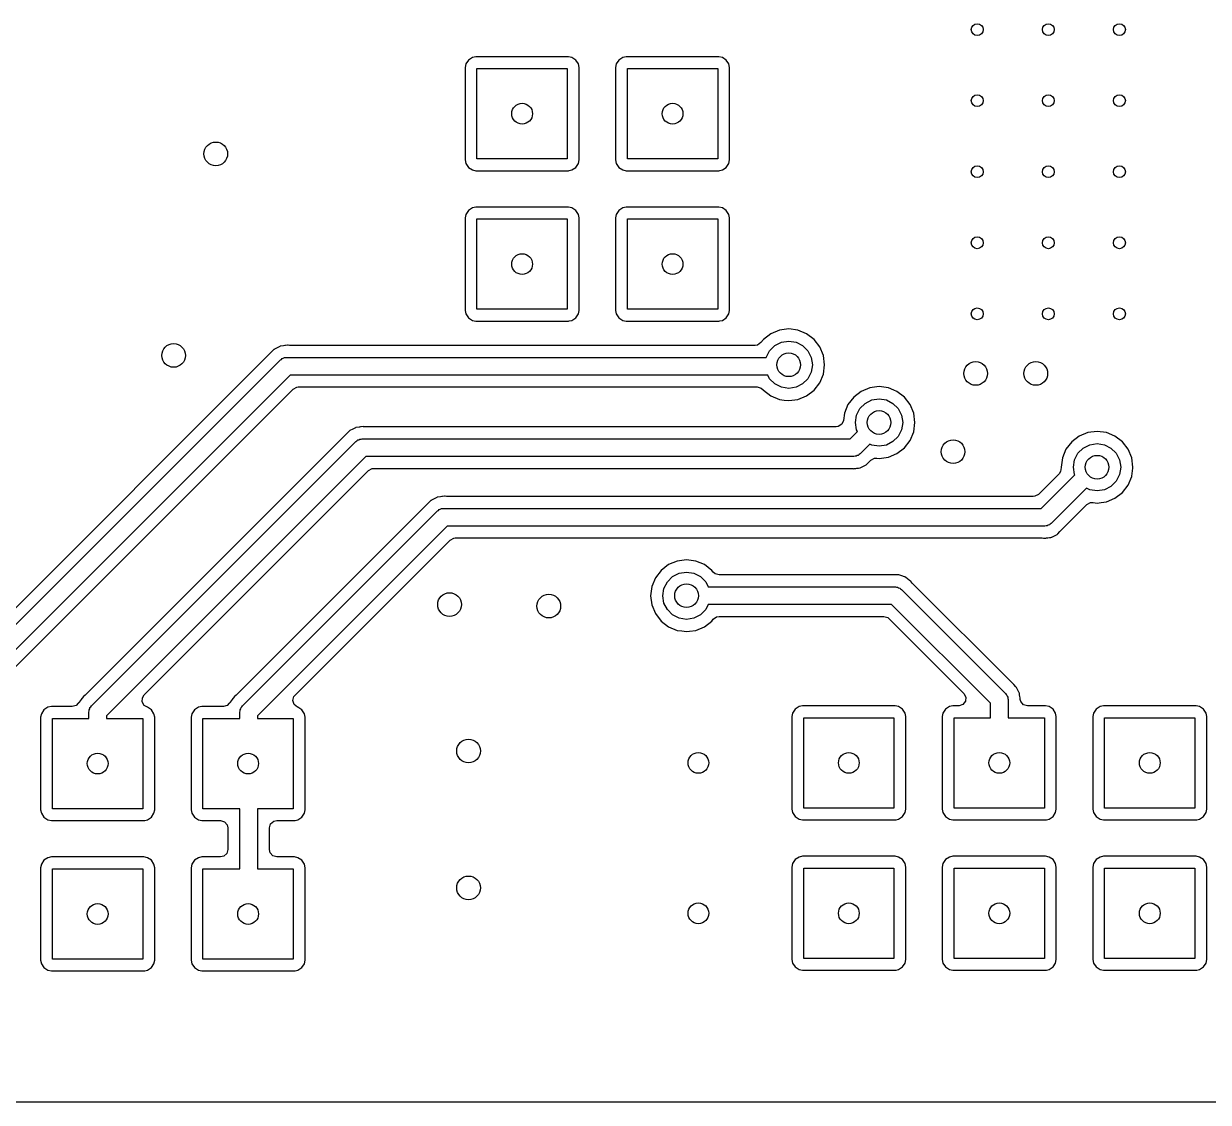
# Model space of a CAD drawing. Extents: x 0.1 to 2.08, y 0.21 to 1.79.
# Drawn here: x 0.63 to 1.418, y 0.21 to 0.928 of the extents above; entities that cross this region are included whole.
import ezdxf

# ---------------------------------------------------------------- set-up
doc = ezdxf.new("R2010")
doc.units = 0
doc.header["$MEASUREMENT"] = 0
doc.layers.add('BLACK', color=7, linetype='CONTINUOUS')

msp = doc.modelspace()

# ---------------------------------------------------------------- linework, layer by layer
at = {"layer": 'BLACK', "linetype": 'CONTINUOUS'}
for p, q in [((0.930836, 0.90561), (0.928534, 0.905152)), ((0.930837, 0.90561), (0.930836, 0.90561)), ((0.992392, 0.90561), (0.930837, 0.90561)), ((0.994694, 0.905152), (0.992392, 0.90561)), ((0.992392, 0.90561), (0.992392, 0.90561)), ((1.03084, 0.90561), (1.02853, 0.905152)), ((1.09239, 0.90561), (1.03084, 0.90561)), ((1.03084, 0.90561), (1.03084, 0.90561)), ((1.09469, 0.905152), (1.09239, 0.90561)), ((1.09239, 0.90561), (1.09239, 0.90561)), ((0.924178, 0.900796), (0.92372, 0.898494)), ((0.92372, 0.898494), (0.92372, 0.836939)), ((0.925923, 0.903408), (0.924178, 0.900796)), ((0.924178, 0.900796), (0.924178, 0.900796)), ((0.928534, 0.905152), (0.925923, 0.903408)), ((0.928534, 0.905152), (0.928534, 0.905152)), ((0.931614, 0.837717), (0.931614, 0.897717)), ((0.931614, 0.897717), (0.991614, 0.897717)), ((0.991614, 0.897717), (0.991614, 0.837717)), ((0.997305, 0.903408), (0.994694, 0.905152)), ((0.994694, 0.905152), (0.994694, 0.905152)), ((0.99905, 0.900796), (0.997305, 0.903408)), ((0.999508, 0.898494), (0.99905, 0.900796)), ((0.99905, 0.900796), (0.99905, 0.900796)), ((0.999508, 0.836939), (0.999508, 0.898494)), ((0.999508, 0.898494), (0.999508, 0.898494)), ((1.02418, 0.900796), (1.02372, 0.898494)), ((1.02372, 0.898494), (1.02372, 0.836939)), ((1.02592, 0.903408), (1.02418, 0.900796)), ((1.02418, 0.900796), (1.02418, 0.900796)), ((1.02853, 0.905152), (1.02592, 0.903408)), ((1.02853, 0.905152), (1.02853, 0.905152)), ((1.03161, 0.837717), (1.03161, 0.897717)), ((1.03161, 0.897717), (1.09161, 0.897717)), ((1.09161, 0.897717), (1.09161, 0.837717)), ((1.09731, 0.903408), (1.09469, 0.905152)), ((1.09469, 0.905152), (1.09469, 0.905152)), ((1.09905, 0.900796), (1.09731, 0.903408)), ((1.09951, 0.898494), (1.09905, 0.900796)), ((1.09905, 0.900796), (1.09905, 0.900796)), ((1.09951, 0.836939), (1.09951, 0.898494)), ((1.09951, 0.898494), (1.09951, 0.898494)), ((0.92372, 0.836939), (0.924178, 0.834637)), ((0.924178, 0.834637), (0.924178, 0.834637)), ((0.924178, 0.834637), (0.925923, 0.832026)), ((0.991614, 0.837717), (0.931614, 0.837717)), ((0.997305, 0.832026), (0.99905, 0.834637)), ((0.99905, 0.834637), (0.999508, 0.836939)), ((0.99905, 0.834637), (0.99905, 0.834637)), ((0.99905, 0.834637), (0.99905, 0.834637)), ((0.999508, 0.836939), (0.999508, 0.836939)), ((1.02372, 0.836939), (1.02418, 0.834637)), ((1.02418, 0.834637), (1.02418, 0.834637)), ((1.02418, 0.834637), (1.02592, 0.832026)), ((1.09161, 0.837717), (1.03161, 0.837717)), ((1.09731, 0.832026), (1.09905, 0.834637)), ((1.09905, 0.834637), (1.09951, 0.836939)), ((1.09905, 0.834637), (1.09905, 0.834637)), ((1.09905, 0.834637), (1.09905, 0.834637)), ((1.09951, 0.836939), (1.09951, 0.836939)), ((0.925923, 0.832026), (0.928534, 0.830281)), ((0.928534, 0.830281), (0.928534, 0.830281)), ((0.928534, 0.830281), (0.930836, 0.829823)), ((0.930836, 0.829823), (0.930837, 0.829823)), ((0.930837, 0.829823), (0.930837, 0.829823)), ((0.930837, 0.829823), (0.992392, 0.829823)), ((0.992392, 0.829823), (0.992975, 0.829939)), ((0.992392, 0.829823), (0.992392, 0.829823)), ((0.992975, 0.829939), (0.994694, 0.830281)), ((0.994694, 0.830281), (0.997305, 0.832026)), ((0.994694, 0.830281), (0.994694, 0.830281)), ((0.994694, 0.830281), (0.994694, 0.830281)), ((1.02592, 0.832026), (1.02853, 0.830281)), ((1.02853, 0.830281), (1.02853, 0.830281)), ((1.02853, 0.830281), (1.03084, 0.829823)), ((1.03084, 0.829823), (1.03084, 0.829823)), ((1.03084, 0.829823), (1.03084, 0.829823)), ((1.03084, 0.829823), (1.09239, 0.829823)), ((1.09239, 0.829823), (1.09298, 0.829939)), ((1.09239, 0.829823), (1.09239, 0.829823)), ((1.09298, 0.829939), (1.09469, 0.830281)), ((1.09469, 0.830281), (1.09731, 0.832026)), ((1.09469, 0.830281), (1.09469, 0.830281)), ((1.09469, 0.830281), (1.09469, 0.830281)), ((0.925923, 0.803408), (0.924178, 0.800796)), ((0.928534, 0.805152), (0.925923, 0.803408)), ((0.930836, 0.80561), (0.928534, 0.805152)), ((0.928534, 0.805152), (0.928534, 0.805152)), ((0.930837, 0.80561), (0.930836, 0.80561)), ((0.992392, 0.80561), (0.930837, 0.80561)), ((0.994694, 0.805152), (0.992392, 0.80561)), ((0.992392, 0.80561), (0.992392, 0.80561)), ((0.997305, 0.803408), (0.994694, 0.805152)), ((0.994694, 0.805152), (0.994694, 0.805152)), ((0.99905, 0.800796), (0.997305, 0.803408)), ((1.02592, 0.803408), (1.02418, 0.800796)), ((1.02853, 0.805152), (1.02592, 0.803408)), ((1.03084, 0.80561), (1.02853, 0.805152)), ((1.02853, 0.805152), (1.02853, 0.805152)), ((1.09239, 0.80561), (1.03084, 0.80561)), ((1.03084, 0.80561), (1.03084, 0.80561)), ((1.09469, 0.805152), (1.09239, 0.80561)), ((1.09239, 0.80561), (1.09239, 0.80561)), ((1.09731, 0.803408), (1.09469, 0.805152)), ((1.09469, 0.805152), (1.09469, 0.805152)), ((1.09905, 0.800796), (1.09731, 0.803408)), ((0.924178, 0.800796), (0.92372, 0.798494)), ((0.92372, 0.798494), (0.92372, 0.736939)), ((0.924178, 0.800796), (0.924178, 0.800796)), ((0.931614, 0.737717), (0.931614, 0.797717)), ((0.931614, 0.797717), (0.991614, 0.797717)), ((0.991614, 0.797717), (0.991614, 0.737717)), ((0.999508, 0.798494), (0.99905, 0.800796)), ((0.99905, 0.800796), (0.99905, 0.800796)), ((0.999508, 0.736939), (0.999508, 0.798494)), ((0.999508, 0.798494), (0.999508, 0.798494)), ((1.02418, 0.800796), (1.02372, 0.798494)), ((1.02372, 0.798494), (1.02372, 0.736939)), ((1.02418, 0.800796), (1.02418, 0.800796)), ((1.03161, 0.737717), (1.03161, 0.797717)), ((1.03161, 0.797717), (1.09161, 0.797717)), ((1.09161, 0.797717), (1.09161, 0.737717)), ((1.09951, 0.798494), (1.09905, 0.800796)), ((1.09905, 0.800796), (1.09905, 0.800796)), ((1.09951, 0.736939), (1.09951, 0.798494)), ((1.09951, 0.798494), (1.09951, 0.798494)), ((0.92372, 0.736939), (0.924178, 0.734637)), ((0.924178, 0.734637), (0.924178, 0.734637)), ((0.924178, 0.734637), (0.925923, 0.732026)), ((0.991614, 0.737717), (0.931614, 0.737717)), ((0.997305, 0.732026), (0.99905, 0.734637)), ((0.99905, 0.734637), (0.999508, 0.736939)), ((0.99905, 0.734637), (0.99905, 0.734637)), ((0.99905, 0.734637), (0.99905, 0.734637)), ((0.999508, 0.736939), (0.999508, 0.736939)), ((1.02372, 0.736939), (1.02418, 0.734637)), ((1.02418, 0.734637), (1.02418, 0.734637)), ((1.02418, 0.734637), (1.02592, 0.732026)), ((1.09161, 0.737717), (1.03161, 0.737717)), ((1.09731, 0.732026), (1.09905, 0.734637)), ((1.09905, 0.734637), (1.09951, 0.736939)), ((1.09905, 0.734637), (1.09905, 0.734637)), ((1.09905, 0.734637), (1.09905, 0.734637)), ((1.09951, 0.736939), (1.09951, 0.736939)), ((0.925923, 0.732026), (0.928534, 0.730281)), ((0.928534, 0.730281), (0.928534, 0.730281)), ((0.928534, 0.730281), (0.930836, 0.729823)), ((0.930836, 0.729823), (0.930837, 0.729823)), ((0.930837, 0.729823), (0.930837, 0.729823)), ((0.930837, 0.729823), (0.992392, 0.729823)), ((0.992392, 0.729823), (0.992975, 0.729939)), ((0.992392, 0.729823), (0.992392, 0.729823)), ((0.992975, 0.729939), (0.994694, 0.730281)), ((0.994694, 0.730281), (0.997305, 0.732026)), ((0.994694, 0.730281), (0.994694, 0.730281)), ((0.994694, 0.730281), (0.994694, 0.730281)), ((1.02592, 0.732026), (1.02853, 0.730281)), ((1.02853, 0.730281), (1.02853, 0.730281)), ((1.02853, 0.730281), (1.03084, 0.729823)), ((1.03084, 0.729823), (1.03084, 0.729823)), ((1.03084, 0.729823), (1.03084, 0.729823)), ((1.03084, 0.729823), (1.09239, 0.729823)), ((1.09239, 0.729823), (1.09298, 0.729939)), ((1.09239, 0.729823), (1.09239, 0.729823)), ((1.09298, 0.729939), (1.09469, 0.730281)), ((1.09469, 0.730281), (1.09731, 0.732026)), ((1.09469, 0.730281), (1.09469, 0.730281)), ((1.09469, 0.730281), (1.09469, 0.730281)), ((1.13878, 0.724633), (1.13261, 0.723821)), ((1.14495, 0.723821), (1.13878, 0.724633)), ((1.13878, 0.724633), (1.13878, 0.724633)), ((1.12192, 0.717649), (1.12028, 0.715512)), ((1.12686, 0.721438), (1.12192, 0.717649)), ((1.13261, 0.723821), (1.12686, 0.721438)), ((1.13261, 0.723821), (1.13261, 0.723821)), ((1.13391, 0.715765), (1.13878, 0.716535)), ((1.13878, 0.716535), (1.14365, 0.715765)), ((1.1507, 0.721438), (1.14495, 0.723821)), ((1.14495, 0.723821), (1.14495, 0.723821)), ((1.15564, 0.717649), (1.1507, 0.721438)), ((1.15943, 0.71271), (1.15564, 0.717649)), ((0.795159, 0.709359), (0.57429, 0.48849)), ((0.796525, 0.710843), (0.795159, 0.709359)), ((0.796753, 0.711021), (0.796525, 0.710843)), ((0.796989, 0.711189), (0.796753, 0.711021)), ((0.798801, 0.712075), (0.796989, 0.711189)), ((0.800576, 0.713035), (0.798801, 0.712075)), ((0.800849, 0.713129), (0.800576, 0.713035)), ((0.801126, 0.713212), (0.800849, 0.713129)), ((0.803128, 0.713461), (0.801126, 0.713212)), ((0.803975, 0.713602), (0.803128, 0.713461)), ((0.80411, 0.713602), (0.803975, 0.713602)), ((0.804412, 0.713621), (0.80411, 0.713602)), ((0.805696, 0.713781), (0.804412, 0.713621)), ((0.806054, 0.713706), (0.805696, 0.713781)), ((0.805696, 0.713781), (0.805696, 0.713781)), ((0.805696, 0.713781), (0.805696, 0.713781)), ((0.807056, 0.713602), (0.806054, 0.713706)), ((1.11641, 0.713602), (0.807056, 0.713602)), ((1.11806, 0.71389), (1.11641, 0.713602)), ((1.12028, 0.715512), (1.11806, 0.71389)), ((1.12383, 0.705709), (1.12604, 0.710044)), ((1.12604, 0.710044), (1.12952, 0.713528)), ((1.12952, 0.713528), (1.13391, 0.715765)), ((1.14365, 0.715765), (1.14804, 0.713528)), ((1.14804, 0.713528), (1.15152, 0.710044)), ((1.15152, 0.710044), (1.15376, 0.705654)), ((1.16181, 0.706959), (1.15943, 0.71271)), ((0.578501, 0.481538), (0.800942, 0.703979)), ((0.800942, 0.703979), (0.801616, 0.704368)), ((0.801616, 0.704368), (0.802165, 0.704917)), ((0.802165, 0.704917), (0.802916, 0.705119)), ((0.802916, 0.705119), (0.80359, 0.705507)), ((0.80359, 0.705507), (0.804367, 0.705507)), ((0.804367, 0.705507), (0.805118, 0.705709)), ((0.805118, 0.705709), (1.12383, 0.705709)), ((1.15376, 0.705654), (1.15453, 0.700787)), ((1.15453, 0.700787), (1.15376, 0.695921)), ((1.16263, 0.700787), (1.16181, 0.706959)), ((1.16181, 0.694616), (1.16263, 0.700787)), ((0.807564, 0.693898), (0.588583, 0.474916)), ((1.12483, 0.693898), (0.807564, 0.693898)), ((1.12604, 0.691531), (1.12483, 0.693898)), ((1.15376, 0.695921), (1.15152, 0.691531)), ((1.15943, 0.688865), (1.16181, 0.694616)), ((0.809404, 0.684574), (0.811818, 0.685892)), ((0.811818, 0.685892), (0.812856, 0.686004)), ((0.812856, 0.686004), (1.11792, 0.686004)), ((1.11792, 0.686004), (1.12056, 0.685229)), ((1.12056, 0.685229), (1.12179, 0.684094)), ((1.12952, 0.688047), (1.12604, 0.691531)), ((1.13391, 0.68581), (1.12952, 0.688047)), ((1.13878, 0.685039), (1.13391, 0.68581)), ((1.14365, 0.68581), (1.13878, 0.685039)), ((1.14804, 0.688047), (1.14365, 0.68581)), ((1.15152, 0.691531), (1.14804, 0.688047)), ((1.15564, 0.683926), (1.15943, 0.688865)), ((1.19265, 0.685435), (1.1869, 0.683053)), ((1.19882, 0.686247), (1.19265, 0.685435)), ((1.19265, 0.685435), (1.19265, 0.685435)), ((1.20499, 0.685435), (1.19882, 0.686247)), ((1.19882, 0.686247), (1.19882, 0.686247)), ((1.20863, 0.683926), (1.20499, 0.685435)), ((1.20499, 0.685435), (1.20499, 0.685435)), ((0.606688, 0.481858), (0.809404, 0.684574)), ((1.12179, 0.684094), (1.1219, 0.683946)), ((1.1219, 0.683946), (1.12192, 0.683926)), ((1.12192, 0.683926), (1.12686, 0.680136)), ((1.12686, 0.680136), (1.13261, 0.677754)), ((1.13261, 0.677754), (1.13569, 0.677348)), ((1.13569, 0.677348), (1.13878, 0.676942)), ((1.13878, 0.676942), (1.14084, 0.677213)), ((1.14084, 0.677213), (1.14495, 0.677754)), ((1.14495, 0.677754), (1.1507, 0.680136)), ((1.1507, 0.680136), (1.15564, 0.683926)), ((1.18196, 0.679263), (1.17817, 0.674324)), ((1.1869, 0.683053), (1.18196, 0.679263)), ((1.18956, 0.675142), (1.19395, 0.677379)), ((1.19395, 0.677379), (1.19882, 0.67815)), ((1.19882, 0.67815), (1.20369, 0.677379)), ((1.20369, 0.677379), (1.20808, 0.675142)), ((1.21074, 0.683053), (1.20863, 0.683926)), ((1.21568, 0.679263), (1.21074, 0.683053)), ((1.21947, 0.674324), (1.21568, 0.679263)), ((1.13878, 0.676942), (1.13878, 0.676942)), ((1.13878, 0.676942), (1.13878, 0.676942)), ((1.17817, 0.674324), (1.17579, 0.668573)), ((1.18384, 0.667268), (1.18608, 0.671658)), ((1.18608, 0.671658), (1.18956, 0.675142)), ((1.20808, 0.675142), (1.21156, 0.671658)), ((1.21156, 0.671658), (1.2138, 0.667268)), ((1.22185, 0.668573), (1.21947, 0.674324)), ((1.17515, 0.663713), (1.17403, 0.661198)), ((1.17579, 0.668573), (1.17515, 0.663713)), ((1.17579, 0.668573), (1.17579, 0.668573)), ((1.18307, 0.662402), (1.18384, 0.667268)), ((1.18384, 0.657535), (1.18307, 0.662402)), ((1.2138, 0.667268), (1.21457, 0.662402)), ((1.21457, 0.662402), (1.2138, 0.657535)), ((1.22266, 0.662402), (1.22185, 0.668573)), ((1.22185, 0.65623), (1.22266, 0.662402)), ((0.845356, 0.655225), (0.67114, 0.481009)), ((0.846722, 0.656709), (0.845356, 0.655225)), ((0.846951, 0.656888), (0.846722, 0.656709)), ((0.847186, 0.657055), (0.846951, 0.656888)), ((0.848998, 0.657941), (0.847186, 0.657055)), ((0.850773, 0.658901), (0.848998, 0.657941)), ((0.851045, 0.658995), (0.850773, 0.658901)), ((0.851323, 0.659078), (0.851045, 0.658995)), ((0.853325, 0.659327), (0.851323, 0.659078)), ((0.853537, 0.659363), (0.853325, 0.659327)), ((0.854172, 0.659469), (0.853537, 0.659363)), ((0.854307, 0.659469), (0.854172, 0.659469)), ((0.854609, 0.659487), (0.854307, 0.659469)), ((0.855893, 0.659647), (0.854609, 0.659487)), ((0.856251, 0.659572), (0.855893, 0.659647)), ((0.855893, 0.659647), (0.855893, 0.659647)), ((0.855893, 0.659647), (0.855893, 0.659647)), ((0.857252, 0.659469), (0.856251, 0.659572)), ((1.17031, 0.659469), (0.857252, 0.659469)), ((1.17174, 0.659683), (1.17031, 0.659469)), ((1.17403, 0.661198), (1.17174, 0.659683)), ((1.17964, 0.651575), (1.18444, 0.65637)), ((1.18444, 0.65637), (1.18384, 0.657535)), ((1.2138, 0.657535), (1.21156, 0.653145)), ((1.21947, 0.650479), (1.22185, 0.65623)), ((1.33753, 0.655711), (1.33178, 0.653329)), ((1.3437, 0.656524), (1.33753, 0.655711)), ((1.33753, 0.655711), (1.33753, 0.655711)), ((1.34987, 0.655711), (1.3437, 0.656524)), ((1.3437, 0.656524), (1.3437, 0.656524)), ((1.35562, 0.653329), (1.34987, 0.655711)), ((1.34987, 0.655711), (1.34987, 0.655711)), ((0.675352, 0.474058), (0.851139, 0.649845)), ((0.851139, 0.649845), (0.851812, 0.650234)), ((0.851812, 0.650234), (0.852362, 0.650784)), ((0.852362, 0.650784), (0.853113, 0.650985)), ((0.853113, 0.650985), (0.853786, 0.651374)), ((0.853786, 0.651374), (0.854564, 0.651374)), ((0.854564, 0.651374), (0.855315, 0.651575)), ((0.855315, 0.651575), (1.17964, 0.651575)), ((1.19279, 0.648018), (1.18626, 0.641493)), ((1.19395, 0.647424), (1.19279, 0.648018)), ((1.19882, 0.646654), (1.19395, 0.647424)), ((1.20369, 0.647424), (1.19882, 0.646654)), ((1.20808, 0.649661), (1.20369, 0.647424)), ((1.21156, 0.653145), (1.20808, 0.649661)), ((1.21568, 0.64554), (1.21947, 0.650479)), ((1.32684, 0.64954), (1.32305, 0.644601)), ((1.33178, 0.653329), (1.32684, 0.64954)), ((1.33444, 0.645419), (1.33883, 0.647655)), ((1.33883, 0.647655), (1.3437, 0.648426)), ((1.3437, 0.648426), (1.34857, 0.647655)), ((1.34857, 0.647655), (1.35296, 0.645419)), ((1.36056, 0.64954), (1.35562, 0.653329)), ((1.36435, 0.644601), (1.36056, 0.64954)), ((0.857761, 0.639764), (0.685433, 0.467436)), ((1.18209, 0.639764), (0.857761, 0.639764)), ((1.18284, 0.639965), (1.18209, 0.639764)), ((1.18362, 0.639965), (1.18284, 0.639965)), ((1.18429, 0.640354), (1.18362, 0.639965)), ((1.18504, 0.640555), (1.18429, 0.640354)), ((1.18559, 0.641105), (1.18504, 0.640555)), ((1.18626, 0.641493), (1.18559, 0.641105)), ((1.19329, 0.637357), (1.1957, 0.638676)), ((1.1957, 0.638676), (1.19738, 0.638745)), ((1.19738, 0.638745), (1.19882, 0.638556)), ((1.19882, 0.638556), (1.20499, 0.639368)), ((1.20499, 0.639368), (1.21074, 0.641751)), ((1.21074, 0.641751), (1.21568, 0.64554)), ((1.32067, 0.63885), (1.31985, 0.632678)), ((1.32305, 0.644601), (1.32067, 0.63885)), ((1.32067, 0.63885), (1.32067, 0.63885)), ((1.32872, 0.637544), (1.33096, 0.641935)), ((1.33096, 0.641935), (1.33444, 0.645419)), ((1.35296, 0.645419), (1.35644, 0.641935)), ((1.35644, 0.641935), (1.35868, 0.637544)), ((1.36673, 0.63885), (1.36435, 0.644601)), ((1.36755, 0.632678), (1.36673, 0.63885)), ((1.36673, 0.63885), (1.36673, 0.63885)), ((0.710407, 0.481246), (0.859601, 0.63044)), ((0.859601, 0.63044), (0.862015, 0.631759)), ((0.862015, 0.631759), (0.863053, 0.63187)), ((0.863053, 0.63187), (1.18015, 0.63187)), ((1.18015, 0.63187), (1.18115, 0.631766)), ((1.18115, 0.631766), (1.18151, 0.631691)), ((1.18151, 0.631691), (1.18213, 0.631768)), ((1.18213, 0.631768), (1.18279, 0.631851)), ((1.18279, 0.631851), (1.1831, 0.63187)), ((1.1831, 0.63187), (1.18323, 0.63187)), ((1.18323, 0.63187), (1.18337, 0.631894)), ((1.18323, 0.63187), (1.18323, 0.63187)), ((1.18337, 0.631894), (1.18408, 0.632011)), ((1.18408, 0.632011), (1.18516, 0.632146)), ((1.18516, 0.632146), (1.18608, 0.632261)), ((1.18608, 0.632261), (1.18636, 0.632344)), ((1.18608, 0.632261), (1.18608, 0.632261)), ((1.18636, 0.632344), (1.18663, 0.632437)), ((1.18663, 0.632437), (1.1884, 0.633397)), ((1.18663, 0.632437), (1.18663, 0.632437)), ((1.1884, 0.633397), (1.19022, 0.634284)), ((1.19022, 0.634284), (1.19045, 0.634451)), ((1.19022, 0.634284), (1.19022, 0.634284)), ((1.19045, 0.634451), (1.19068, 0.634629)), ((1.19068, 0.634629), (1.19205, 0.636113)), ((1.19068, 0.634629), (1.19068, 0.634629)), ((1.19205, 0.636113), (1.19329, 0.637357)), ((1.31988, 0.632454), (1.31946, 0.629736)), ((1.31985, 0.632678), (1.31985, 0.632678)), ((1.31985, 0.632678), (1.31988, 0.632454)), ((1.32795, 0.632678), (1.32872, 0.637544)), ((1.32872, 0.627812), (1.32795, 0.632678)), ((1.35868, 0.637544), (1.35945, 0.632678)), ((1.35945, 0.632678), (1.35868, 0.627812)), ((1.36676, 0.626703), (1.36746, 0.632011)), ((1.36746, 0.632011), (1.36755, 0.632678)), ((1.36755, 0.632678), (1.36755, 0.632678)), ((1.3185, 0.628365), (1.30477, 0.614639)), ((1.30661, 0.605315), (1.32885, 0.627558)), ((1.31946, 0.629736), (1.3185, 0.628365)), ((1.32885, 0.627558), (1.32872, 0.627812)), ((1.35644, 0.623422), (1.35296, 0.619938)), ((1.35868, 0.627812), (1.35644, 0.623422)), ((1.36435, 0.620755), (1.36673, 0.626506)), ((1.36673, 0.626506), (1.36676, 0.626703)), ((1.30477, 0.614639), (1.30235, 0.61332)), ((1.33676, 0.618759), (1.31323, 0.595234)), ((1.33883, 0.617701), (1.33676, 0.618759)), ((1.3437, 0.61693), (1.33883, 0.617701)), ((1.34857, 0.617701), (1.3437, 0.61693)), ((1.35296, 0.619938), (1.34857, 0.617701)), ((1.35562, 0.612027), (1.36056, 0.615817)), ((1.36056, 0.615817), (1.36435, 0.620755)), ((0.899489, 0.608965), (0.771534, 0.481009)), ((0.900856, 0.61045), (0.899489, 0.608965)), ((0.901084, 0.610627), (0.900856, 0.61045)), ((0.901319, 0.610795), (0.901084, 0.610627)), ((0.903132, 0.611681), (0.901319, 0.610795)), ((0.904906, 0.612641), (0.903132, 0.611681)), ((0.90518, 0.612735), (0.904906, 0.612641)), ((0.905457, 0.612818), (0.90518, 0.612735)), ((0.907459, 0.613067), (0.905457, 0.612818)), ((0.908305, 0.613209), (0.907459, 0.613067)), ((0.90844, 0.613209), (0.908305, 0.613209)), ((0.908743, 0.613227), (0.90844, 0.613209)), ((0.910027, 0.613388), (0.908743, 0.613227)), ((0.910348, 0.61332), (0.910027, 0.613388)), ((0.910027, 0.613388), (0.910027, 0.613388)), ((0.910027, 0.613388), (0.910027, 0.613388)), ((0.910384, 0.613313), (0.910348, 0.61332)), ((0.911386, 0.613209), (0.910384, 0.613313)), ((1.30132, 0.613209), (0.911386, 0.613209)), ((1.30235, 0.61332), (1.30132, 0.613209)), ((1.31901, 0.589853), (1.33695, 0.607794)), ((1.33695, 0.607794), (1.33937, 0.609112)), ((1.33937, 0.609112), (1.34104, 0.609182)), ((1.34104, 0.609182), (1.3437, 0.608832)), ((1.3437, 0.608832), (1.34636, 0.609182)), ((1.3437, 0.608832), (1.3437, 0.608832)), ((1.3437, 0.608832), (1.3437, 0.608832)), ((1.34636, 0.609182), (1.34987, 0.609645)), ((1.34987, 0.609645), (1.35562, 0.612027)), ((0.775745, 0.474058), (0.905273, 0.603585)), ((0.905273, 0.603585), (0.905946, 0.603974)), ((0.905946, 0.603974), (0.906496, 0.604524)), ((0.906496, 0.604524), (0.907247, 0.604725)), ((0.907247, 0.604725), (0.90792, 0.605114)), ((0.90792, 0.605114), (0.908698, 0.605114)), ((0.908698, 0.605114), (0.909449, 0.605315)), ((0.909449, 0.605315), (1.30661, 0.605315)), ((0.911895, 0.593504), (0.785827, 0.467436)), ((1.30906, 0.593504), (0.911895, 0.593504)), ((1.30981, 0.593705), (1.30906, 0.593504)), ((1.31058, 0.593705), (1.30981, 0.593705)), ((1.31126, 0.594094), (1.31058, 0.593705)), ((1.31201, 0.594295), (1.31126, 0.594094)), ((1.31256, 0.594845), (1.31201, 0.594295)), ((1.31323, 0.595234), (1.31256, 0.594845)), ((0.876798, 0.547244), (0.913735, 0.58418)), ((0.913735, 0.58418), (0.916149, 0.585499)), ((0.916149, 0.585499), (0.917187, 0.58561)), ((0.917187, 0.58561), (1.30712, 0.58561)), ((1.30712, 0.58561), (1.30812, 0.585506)), ((1.30812, 0.585506), (1.30848, 0.585431)), ((1.30848, 0.585431), (1.30909, 0.585508)), ((1.30909, 0.585508), (1.30976, 0.585591)), ((1.30976, 0.585591), (1.31006, 0.58561)), ((1.31006, 0.58561), (1.3102, 0.58561)), ((1.3102, 0.58561), (1.31034, 0.585634)), ((1.3102, 0.58561), (1.3102, 0.58561)), ((1.31034, 0.585634), (1.31104, 0.585751)), ((1.31104, 0.585751), (1.31212, 0.585886)), ((1.31212, 0.585886), (1.31305, 0.586001)), ((1.31305, 0.586001), (1.31332, 0.586084)), ((1.31305, 0.586001), (1.31305, 0.586001)), ((1.31332, 0.586084), (1.3136, 0.586177)), ((1.3136, 0.586177), (1.31537, 0.587138)), ((1.3136, 0.586177), (1.3136, 0.586177)), ((1.31537, 0.587138), (1.31718, 0.588024)), ((1.31718, 0.588024), (1.31742, 0.588192)), ((1.31718, 0.588024), (1.31718, 0.588024)), ((1.31742, 0.588192), (1.31765, 0.588369)), ((1.31765, 0.588369), (1.31901, 0.589853)), ((1.31765, 0.588369), (1.31765, 0.588369)), ((1.05894, 0.567895), (1.054, 0.564106)), ((1.06469, 0.570277), (1.05894, 0.567895)), ((1.07087, 0.57109), (1.06469, 0.570277)), ((1.06469, 0.570277), (1.06469, 0.570277)), ((1.07704, 0.570277), (1.07087, 0.57109)), ((1.07087, 0.57109), (1.07087, 0.57109)), ((1.08279, 0.567895), (1.07704, 0.570277)), ((1.07704, 0.570277), (1.07704, 0.570277)), ((1.08773, 0.564106), (1.08279, 0.567895)), ((1.05022, 0.559167), (1.04783, 0.553416)), ((1.054, 0.564106), (1.05022, 0.559167)), ((1.05813, 0.556501), (1.06161, 0.559985)), ((1.06161, 0.559985), (1.066, 0.562221)), ((1.066, 0.562221), (1.07087, 0.562992)), ((1.07087, 0.562992), (1.07573, 0.562221)), ((1.07573, 0.562221), (1.08012, 0.559985)), ((1.08012, 0.559985), (1.08361, 0.556501)), ((1.08861, 0.562953), (1.08773, 0.564106)), ((1.08985, 0.561818), (1.08861, 0.562953)), ((1.09248, 0.561043), (1.08985, 0.561818)), ((1.20936, 0.561043), (1.09248, 0.561043)), ((1.20944, 0.561046), (1.20936, 0.561043)), ((1.21138, 0.561127), (1.20944, 0.561046)), ((1.21166, 0.561091), (1.21138, 0.561127)), ((1.21195, 0.561043), (1.21166, 0.561091)), ((1.21386, 0.560388), (1.21195, 0.561043)), ((1.21579, 0.559813), (1.21386, 0.560388)), ((1.21605, 0.559686), (1.21579, 0.559813)), ((1.2163, 0.559548), (1.21605, 0.559686)), ((1.2179, 0.558309), (1.2163, 0.559548)), ((1.2163, 0.559548), (1.2163, 0.559548)), ((1.04783, 0.553416), (1.04702, 0.547244)), ((1.04783, 0.553416), (1.04783, 0.553416)), ((1.05512, 0.547244), (1.05589, 0.552111)), ((1.05589, 0.552111), (1.05813, 0.556501)), ((1.08361, 0.556501), (1.08531, 0.55315)), ((1.08531, 0.55315), (1.20965, 0.55315)), ((1.20965, 0.55315), (1.2104, 0.552948)), ((1.2104, 0.552948), (1.21117, 0.552948)), ((1.21117, 0.552948), (1.21185, 0.55256)), ((1.21185, 0.55256), (1.2126, 0.552358)), ((1.2126, 0.552358), (1.21315, 0.551809)), ((1.21315, 0.551809), (1.21382, 0.55142)), ((1.21382, 0.55142), (1.28292, 0.482325)), ((1.21834, 0.557992), (1.2179, 0.558309)), ((1.21859, 0.55781), (1.21834, 0.557992)), ((1.21869, 0.557714), (1.21859, 0.55781)), ((1.21859, 0.55781), (1.21859, 0.55781)), ((1.21859, 0.55781), (1.21859, 0.55781)), ((1.21892, 0.557514), (1.21869, 0.557714)), ((1.21994, 0.556719), (1.21892, 0.557514)), ((1.22014, 0.556413), (1.21994, 0.556719)), ((1.22077, 0.555632), (1.22014, 0.556413)), ((1.2883, 0.488109), (1.22077, 0.555632)), ((0.810711, 0.481157), (0.876798, 0.547244)), ((1.04702, 0.547244), (1.04702, 0.547244)), ((1.04702, 0.547244), (1.04783, 0.541072)), ((1.05589, 0.542378), (1.05512, 0.547244)), ((1.04783, 0.541072), (1.04783, 0.541072)), ((1.04783, 0.541072), (1.05022, 0.535321)), ((1.05813, 0.537988), (1.05589, 0.542378)), ((1.06161, 0.534504), (1.05813, 0.537988)), ((1.08361, 0.537988), (1.08012, 0.534504)), ((1.08531, 0.541339), (1.08361, 0.537988)), ((1.2072, 0.541339), (1.08531, 0.541339)), ((1.27283, 0.475703), (1.2072, 0.541339)), ((1.05022, 0.535321), (1.054, 0.530383)), ((1.054, 0.530383), (1.05894, 0.526593)), ((1.066, 0.532267), (1.06161, 0.534504)), ((1.07087, 0.531496), (1.066, 0.532267)), ((1.07573, 0.532267), (1.07087, 0.531496)), ((1.08012, 0.534504), (1.07573, 0.532267)), ((1.08279, 0.526593), (1.08773, 0.530383)), ((1.08773, 0.530383), (1.08861, 0.531535)), ((1.08861, 0.531535), (1.09083, 0.533157)), ((1.09083, 0.533157), (1.09248, 0.533445)), ((1.09248, 0.533445), (1.20191, 0.533445)), ((1.20191, 0.533445), (1.20455, 0.53267)), ((1.20455, 0.53267), (1.20536, 0.532015)), ((1.20536, 0.532015), (1.25507, 0.4823)), ((1.05894, 0.526593), (1.06469, 0.524211)), ((1.06469, 0.524211), (1.06778, 0.523805)), ((1.06778, 0.523805), (1.07087, 0.523398)), ((1.07087, 0.523398), (1.07292, 0.523669)), ((1.07087, 0.523398), (1.07087, 0.523398)), ((1.07087, 0.523398), (1.07087, 0.523398)), ((1.07292, 0.523669), (1.07704, 0.524211)), ((1.07704, 0.524211), (1.08279, 0.526593)), ((1.28978, 0.486742), (1.2883, 0.488109)), ((0.670359, 0.480375), (0.670052, 0.480175)), ((0.67114, 0.481009), (0.670359, 0.480375)), ((0.709255, 0.479418), (0.710407, 0.481246)), ((0.770752, 0.480375), (0.770446, 0.480175)), ((0.771534, 0.481009), (0.770752, 0.480375)), ((0.809965, 0.480197), (0.810711, 0.481157)), ((1.25507, 0.4823), (1.25639, 0.479886)), ((1.28292, 0.482325), (1.2833, 0.481652)), ((1.2833, 0.481652), (1.28385, 0.481102)), ((1.28385, 0.481102), (1.28406, 0.480351)), ((1.28406, 0.480351), (1.28444, 0.479678)), ((1.28996, 0.486515), (1.28978, 0.486742)), ((1.29013, 0.486279), (1.28996, 0.486515)), ((1.29101, 0.484466), (1.29013, 0.486279)), ((1.29197, 0.482692), (1.29101, 0.484466)), ((1.29206, 0.482422), (1.29197, 0.482692)), ((1.29207, 0.482419), (1.29206, 0.482422)), ((1.29207, 0.482415), (1.29207, 0.482419)), ((1.29215, 0.482142), (1.29207, 0.482415)), ((1.29215, 0.482141), (1.29215, 0.482142)), ((1.29226, 0.481246), (1.29215, 0.482141)), ((1.2924, 0.480139), (1.29226, 0.481246)), ((0.646448, 0.473066), (0.643836, 0.471321)), ((0.64875, 0.473524), (0.646448, 0.473066)), ((0.646448, 0.473066), (0.646448, 0.473066)), ((0.662688, 0.473524), (0.64875, 0.473524)), ((0.66522, 0.474232), (0.662688, 0.473524)), ((0.666632, 0.475778), (0.66522, 0.474232)), ((0.666731, 0.475707), (0.666632, 0.475778)), ((0.66682, 0.475832), (0.666731, 0.475707)), ((0.666976, 0.476083), (0.66682, 0.475832)), ((0.667072, 0.47626), (0.666976, 0.476083)), ((0.667075, 0.476263), (0.667072, 0.47626)), ((0.667086, 0.476285), (0.667075, 0.476263)), ((0.667224, 0.47654), (0.667086, 0.476285)), ((0.668463, 0.478132), (0.667224, 0.47654)), ((0.668962, 0.478831), (0.668463, 0.478132)), ((0.669058, 0.478927), (0.668962, 0.478831)), ((0.668962, 0.478831), (0.668962, 0.478831)), ((0.669258, 0.479154), (0.669058, 0.478927)), ((0.670052, 0.480175), (0.669258, 0.479154)), ((0.674212, 0.472084), (0.674413, 0.472835)), ((0.674413, 0.472835), (0.674963, 0.473384)), ((0.674963, 0.473384), (0.675352, 0.474058)), ((0.709108, 0.476672), (0.709255, 0.479418)), ((0.710469, 0.474281), (0.709108, 0.476672)), ((0.712213, 0.473369), (0.710469, 0.474281)), ((0.712163, 0.47325), (0.712213, 0.473369)), ((0.712607, 0.473066), (0.712163, 0.47325)), ((0.715219, 0.471321), (0.712607, 0.473066)), ((0.746448, 0.473066), (0.743836, 0.471321)), ((0.74875, 0.473524), (0.746448, 0.473066)), ((0.746448, 0.473066), (0.746448, 0.473066)), ((0.763082, 0.473524), (0.74875, 0.473524)), ((0.765614, 0.474232), (0.763082, 0.473524)), ((0.767026, 0.475778), (0.765614, 0.474232)), ((0.767125, 0.475707), (0.767026, 0.475778)), ((0.767214, 0.475832), (0.767125, 0.475707)), ((0.76737, 0.476083), (0.767214, 0.475832)), ((0.767466, 0.47626), (0.76737, 0.476083)), ((0.767468, 0.476263), (0.767466, 0.47626)), ((0.767479, 0.476285), (0.767468, 0.476263)), ((0.767617, 0.47654), (0.767479, 0.476285)), ((0.768856, 0.478132), (0.767617, 0.47654)), ((0.769355, 0.478831), (0.768856, 0.478132)), ((0.769356, 0.478831), (0.769355, 0.478831)), ((0.769451, 0.478927), (0.769356, 0.478831)), ((0.769651, 0.479154), (0.769451, 0.478927)), ((0.770446, 0.480175), (0.769651, 0.479154)), ((0.774606, 0.472084), (0.774807, 0.472835)), ((0.774807, 0.472835), (0.775357, 0.473384)), ((0.775357, 0.473384), (0.775745, 0.474058)), ((0.809285, 0.477531), (0.809965, 0.480197)), ((0.810153, 0.474921), (0.809285, 0.477531)), ((0.812295, 0.473195), (0.810153, 0.474921)), ((0.812607, 0.473066), (0.812295, 0.473195)), ((0.815219, 0.471321), (0.812607, 0.473066)), ((1.14566, 0.473509), (1.14305, 0.471764)), ((1.14796, 0.473967), (1.14566, 0.473509)), ((1.14566, 0.473509), (1.14566, 0.473509)), ((1.20952, 0.473967), (1.14796, 0.473967)), ((1.14796, 0.473967), (1.14796, 0.473967)), ((1.21182, 0.473509), (1.20952, 0.473967)), ((1.20952, 0.473967), (1.20952, 0.473967)), ((1.21443, 0.471764), (1.21182, 0.473509)), ((1.21182, 0.473509), (1.21182, 0.473509)), ((1.24566, 0.473509), (1.24305, 0.471764)), ((1.24796, 0.473967), (1.24566, 0.473509)), ((1.24566, 0.473509), (1.24566, 0.473509)), ((1.25162, 0.473967), (1.24796, 0.473967)), ((1.25197, 0.473979), (1.25162, 0.473967)), ((1.25455, 0.47494), (1.25197, 0.473979)), ((1.2562, 0.477142), (1.25455, 0.47494)), ((1.25639, 0.479886), (1.2562, 0.477142)), ((1.27283, 0.466073), (1.27283, 0.475703)), ((1.28444, 0.479678), (1.28444, 0.478901)), ((1.28444, 0.478901), (1.28465, 0.47815)), ((1.28465, 0.47815), (1.28465, 0.466073)), ((1.29254, 0.479293), (1.2924, 0.480139)), ((1.29254, 0.479158), (1.29254, 0.479293)), ((1.29256, 0.478856), (1.29254, 0.479158)), ((1.29263, 0.478244), (1.29256, 0.478856)), ((1.29304, 0.47682), (1.29263, 0.478244)), ((1.29484, 0.474742), (1.29304, 0.47682)), ((1.29748, 0.473967), (1.29484, 0.474742)), ((1.30952, 0.473967), (1.29748, 0.473967)), ((1.31182, 0.473509), (1.30952, 0.473967)), ((1.30952, 0.473967), (1.30952, 0.473967)), ((1.31443, 0.471764), (1.31182, 0.473509)), ((1.31182, 0.473509), (1.31182, 0.473509)), ((1.34566, 0.473509), (1.34305, 0.471764)), ((1.34796, 0.473967), (1.34566, 0.473509)), ((1.34566, 0.473509), (1.34566, 0.473509)), ((1.40952, 0.473967), (1.34796, 0.473967)), ((1.34796, 0.473967), (1.34796, 0.473967)), ((1.41182, 0.473509), (1.40952, 0.473967)), ((1.40952, 0.473967), (1.40952, 0.473967)), ((1.41443, 0.471764), (1.41182, 0.473509)), ((1.41182, 0.473509), (1.41182, 0.473509)), ((0.642092, 0.46871), (0.641634, 0.466408)), ((0.641634, 0.466408), (0.641634, 0.404852)), ((0.643836, 0.471321), (0.642092, 0.46871)), ((0.642092, 0.46871), (0.642092, 0.46871)), ((0.649528, 0.40563), (0.649528, 0.46563)), ((0.649528, 0.46563), (0.673622, 0.46563)), ((0.673622, 0.469882), (0.673823, 0.470633)), ((0.673622, 0.46563), (0.673622, 0.469882)), ((0.673823, 0.47141), (0.674212, 0.472084)), ((0.673823, 0.470633), (0.673823, 0.47141)), ((0.685433, 0.467436), (0.685433, 0.46563)), ((0.685433, 0.46563), (0.709528, 0.46563)), ((0.709528, 0.46563), (0.709528, 0.40563)), ((0.716963, 0.46871), (0.715219, 0.471321)), ((0.717421, 0.466408), (0.716963, 0.46871)), ((0.716963, 0.46871), (0.716963, 0.46871)), ((0.717421, 0.404852), (0.717421, 0.466408)), ((0.717421, 0.466408), (0.717421, 0.466408)), ((0.742092, 0.46871), (0.741634, 0.466408)), ((0.741634, 0.466408), (0.741634, 0.404852)), ((0.743836, 0.471321), (0.742092, 0.46871)), ((0.742092, 0.46871), (0.742092, 0.46871)), ((0.749528, 0.40563), (0.749528, 0.46563)), ((0.749528, 0.46563), (0.774016, 0.46563)), ((0.774016, 0.469882), (0.774217, 0.470633)), ((0.774016, 0.46563), (0.774016, 0.469882)), ((0.774217, 0.47141), (0.774606, 0.472084)), ((0.774217, 0.470633), (0.774217, 0.47141)), ((0.785827, 0.467436), (0.785827, 0.46563)), ((0.785827, 0.46563), (0.809528, 0.46563)), ((0.809528, 0.46563), (0.809528, 0.40563)), ((0.816963, 0.46871), (0.815219, 0.471321)), ((0.817421, 0.466408), (0.816963, 0.46871)), ((0.816963, 0.46871), (0.816963, 0.46871)), ((0.817421, 0.405295), (0.817421, 0.466408)), ((0.817421, 0.466408), (0.817421, 0.466408)), ((1.1413, 0.469153), (1.14085, 0.466851)), ((1.14085, 0.466851), (1.14085, 0.405295)), ((1.14305, 0.471764), (1.1413, 0.469153)), ((1.1413, 0.469153), (1.1413, 0.469153)), ((1.14874, 0.406073), (1.14874, 0.466073)), ((1.14874, 0.466073), (1.20874, 0.466073)), ((1.20874, 0.466073), (1.20874, 0.406073)), ((1.21618, 0.469153), (1.21443, 0.471764)), ((1.21663, 0.466851), (1.21618, 0.469153)), ((1.21618, 0.469153), (1.21618, 0.469153)), ((1.21663, 0.46685), (1.21663, 0.466851)), ((1.21663, 0.405295), (1.21663, 0.46685)), ((1.2413, 0.469153), (1.24085, 0.466851)), ((1.24085, 0.466851), (1.24085, 0.405295)), ((1.24305, 0.471764), (1.2413, 0.469153)), ((1.2413, 0.469153), (1.2413, 0.469153)), ((1.24874, 0.406073), (1.24874, 0.466073)), ((1.24874, 0.466073), (1.27283, 0.466073)), ((1.28465, 0.466073), (1.30874, 0.466073)), ((1.30874, 0.466073), (1.30874, 0.406073)), ((1.31618, 0.469153), (1.31443, 0.471764)), ((1.31663, 0.466851), (1.31618, 0.469153)), ((1.31618, 0.469153), (1.31618, 0.469153)), ((1.31663, 0.46685), (1.31663, 0.466851)), ((1.31663, 0.405295), (1.31663, 0.46685)), ((1.3413, 0.469153), (1.34085, 0.466851)), ((1.34085, 0.466851), (1.34085, 0.405295)), ((1.34305, 0.471764), (1.3413, 0.469153)), ((1.3413, 0.469153), (1.3413, 0.469153)), ((1.34874, 0.406073), (1.34874, 0.466073)), ((1.34874, 0.466073), (1.40874, 0.466073)), ((1.40874, 0.466073), (1.40874, 0.406073)), ((1.41618, 0.469153), (1.41443, 0.471764)), ((1.41663, 0.466851), (1.41618, 0.469153)), ((1.41618, 0.469153), (1.41618, 0.469153)), ((1.41663, 0.46685), (1.41663, 0.466851)), ((1.41663, 0.405295), (1.41663, 0.46685)), ((0.641634, 0.404852), (0.642092, 0.40255)), ((0.642092, 0.40255), (0.642092, 0.40255)), ((0.642092, 0.40255), (0.643836, 0.399939)), ((0.709528, 0.40563), (0.649528, 0.40563)), ((0.715219, 0.399939), (0.716963, 0.40255)), ((0.716963, 0.40255), (0.717421, 0.404852)), ((0.716963, 0.40255), (0.716963, 0.40255)), ((0.716963, 0.40255), (0.716963, 0.40255)), ((0.717421, 0.404852), (0.717421, 0.404852)), ((0.741634, 0.404852), (0.742092, 0.40255)), ((0.742092, 0.40255), (0.742092, 0.40255)), ((0.742092, 0.40255), (0.743836, 0.399939)), ((0.774016, 0.40563), (0.749528, 0.40563)), ((0.774016, 0.36563), (0.774016, 0.40563)), ((0.809528, 0.40563), (0.785827, 0.40563)), ((0.785827, 0.40563), (0.785827, 0.36563)), ((0.815219, 0.399939), (0.816963, 0.40255)), ((0.816963, 0.40255), (0.817421, 0.404852)), ((0.816963, 0.40255), (0.816963, 0.40255)), ((0.816963, 0.40255), (0.816963, 0.40255)), ((0.817421, 0.404852), (0.817421, 0.405295)), ((0.817421, 0.404852), (0.817421, 0.404852)), ((1.14085, 0.405295), (1.1413, 0.402993)), ((1.1413, 0.402993), (1.1413, 0.402993)), ((1.1413, 0.402993), (1.14305, 0.400382)), ((1.20874, 0.406073), (1.14874, 0.406073)), ((1.21443, 0.400382), (1.21618, 0.402993)), ((1.21618, 0.402993), (1.21663, 0.405295)), ((1.21618, 0.402993), (1.21618, 0.402993)), ((1.21618, 0.402993), (1.21618, 0.402993)), ((1.21663, 0.405295), (1.21663, 0.405295)), ((1.24085, 0.405295), (1.2413, 0.402993)), ((1.2413, 0.402993), (1.2413, 0.402993)), ((1.2413, 0.402993), (1.24305, 0.400382)), ((1.30874, 0.406073), (1.24874, 0.406073)), ((1.31443, 0.400382), (1.31618, 0.402993)), ((1.31618, 0.402993), (1.31663, 0.405295)), ((1.31618, 0.402993), (1.31618, 0.402993)), ((1.31618, 0.402993), (1.31618, 0.402993)), ((1.31663, 0.405295), (1.31663, 0.405295)), ((1.34085, 0.405295), (1.3413, 0.402993)), ((1.3413, 0.402993), (1.3413, 0.402993)), ((1.3413, 0.402993), (1.34305, 0.400382)), ((1.40874, 0.406073), (1.34874, 0.406073)), ((1.41443, 0.400382), (1.41618, 0.402993)), ((1.41618, 0.402993), (1.41663, 0.405295)), ((1.41618, 0.402993), (1.41618, 0.402993)), ((1.41618, 0.402993), (1.41618, 0.402993)), ((1.41663, 0.405295), (1.41663, 0.405295)), ((0.643836, 0.399939), (0.646448, 0.398194)), ((0.646448, 0.398194), (0.646448, 0.398194)), ((0.646448, 0.398194), (0.64875, 0.397736)), ((0.64875, 0.397736), (0.64875, 0.397736)), ((0.64875, 0.397736), (0.64875, 0.397736)), ((0.64875, 0.397736), (0.710305, 0.397736)), ((0.710305, 0.397736), (0.710889, 0.397852)), ((0.710305, 0.397736), (0.710305, 0.397736)), ((0.710889, 0.397852), (0.712607, 0.398194)), ((0.712607, 0.398194), (0.712607, 0.398194)), ((0.712607, 0.398194), (0.712608, 0.398194)), ((0.712608, 0.398194), (0.715219, 0.399939)), ((0.743836, 0.399939), (0.746448, 0.398194)), ((0.746448, 0.398194), (0.746448, 0.398194)), ((0.746448, 0.398194), (0.74875, 0.397736)), ((0.74875, 0.397736), (0.74875, 0.397736)), ((0.74875, 0.397736), (0.74875, 0.397736)), ((0.74875, 0.397736), (0.76124, 0.397736)), ((0.76124, 0.397736), (0.763879, 0.396961)), ((0.763879, 0.396961), (0.765681, 0.394882)), ((0.765681, 0.394882), (0.766122, 0.392854)), ((0.79372, 0.392854), (0.794495, 0.395494)), ((0.794495, 0.395494), (0.796574, 0.397295)), ((0.796574, 0.397295), (0.798602, 0.397736)), ((0.798602, 0.397736), (0.810305, 0.397736)), ((0.810305, 0.397736), (0.810889, 0.397852)), ((0.810305, 0.397736), (0.810305, 0.397736)), ((0.810889, 0.397852), (0.812607, 0.398194)), ((0.812607, 0.398194), (0.812607, 0.398194)), ((0.812607, 0.398194), (0.812608, 0.398194)), ((0.812608, 0.398194), (0.815219, 0.399939)), ((1.14305, 0.400382), (1.14566, 0.398637)), ((1.14566, 0.398637), (1.14566, 0.398637)), ((1.14566, 0.398637), (1.14796, 0.398179)), ((1.14796, 0.398179), (1.14796, 0.398179)), ((1.14796, 0.398179), (1.14796, 0.398179)), ((1.14796, 0.398179), (1.20952, 0.398179)), ((1.20952, 0.398179), (1.2101, 0.398295)), ((1.20952, 0.398179), (1.20952, 0.398179)), ((1.2101, 0.398295), (1.21182, 0.398637)), ((1.21182, 0.398637), (1.21443, 0.400382)), ((1.21182, 0.398637), (1.21182, 0.398637)), ((1.21182, 0.398637), (1.21182, 0.398637)), ((1.24305, 0.400382), (1.24566, 0.398637)), ((1.24566, 0.398637), (1.24566, 0.398637)), ((1.24566, 0.398637), (1.24796, 0.398179)), ((1.24796, 0.398179), (1.24796, 0.398179)), ((1.24796, 0.398179), (1.24796, 0.398179)), ((1.24796, 0.398179), (1.30952, 0.398179)), ((1.30952, 0.398179), (1.3101, 0.398295)), ((1.30952, 0.398179), (1.30952, 0.398179)), ((1.3101, 0.398295), (1.31182, 0.398637)), ((1.31182, 0.398637), (1.31443, 0.400382)), ((1.31182, 0.398637), (1.31182, 0.398637)), ((1.31182, 0.398637), (1.31182, 0.398637)), ((1.34305, 0.400382), (1.34566, 0.398637)), ((1.34566, 0.398637), (1.34566, 0.398637)), ((1.34566, 0.398637), (1.34796, 0.398179)), ((1.34796, 0.398179), (1.34796, 0.398179)), ((1.34796, 0.398179), (1.34796, 0.398179)), ((1.34796, 0.398179), (1.40952, 0.398179)), ((1.40952, 0.398179), (1.4101, 0.398295)), ((1.40952, 0.398179), (1.40952, 0.398179)), ((1.4101, 0.398295), (1.41182, 0.398637)), ((1.41182, 0.398637), (1.41443, 0.400382)), ((1.41182, 0.398637), (1.41182, 0.398637)), ((1.41182, 0.398637), (1.41182, 0.398637)), ((0.766122, 0.392854), (0.766122, 0.378406)), ((0.79372, 0.378406), (0.79372, 0.392854)), ((0.766122, 0.378406), (0.765347, 0.375766)), ((0.794162, 0.376378), (0.79372, 0.378406)), ((0.643836, 0.371321), (0.642092, 0.36871)), ((0.646448, 0.373066), (0.643836, 0.371321)), ((0.64875, 0.373524), (0.646448, 0.373066)), ((0.646448, 0.373066), (0.646448, 0.373066)), ((0.710305, 0.373524), (0.64875, 0.373524)), ((0.64875, 0.373524), (0.64875, 0.373524)), ((0.712607, 0.373066), (0.710305, 0.373524)), ((0.710305, 0.373524), (0.710305, 0.373524)), ((0.715219, 0.371321), (0.712607, 0.373066)), ((0.712607, 0.373066), (0.712607, 0.373066)), ((0.716963, 0.36871), (0.715219, 0.371321)), ((0.743836, 0.371321), (0.742092, 0.36871)), ((0.746448, 0.373066), (0.743836, 0.371321)), ((0.74875, 0.373524), (0.746448, 0.373066)), ((0.746448, 0.373066), (0.746448, 0.373066)), ((0.76124, 0.373524), (0.74875, 0.373524)), ((0.763268, 0.373965), (0.76124, 0.373524)), ((0.765347, 0.375766), (0.763268, 0.373965)), ((0.795963, 0.374299), (0.794162, 0.376378)), ((0.798602, 0.373524), (0.795963, 0.374299)), ((0.810305, 0.373524), (0.798602, 0.373524)), ((0.812607, 0.373066), (0.810305, 0.373524)), ((0.810305, 0.373524), (0.810305, 0.373524)), ((0.815219, 0.371321), (0.812607, 0.373066)), ((0.812607, 0.373066), (0.812607, 0.373066)), ((0.816963, 0.36871), (0.815219, 0.371321)), ((1.14305, 0.371764), (1.1413, 0.369153)), ((1.14566, 0.373509), (1.14305, 0.371764)), ((1.14796, 0.373967), (1.14566, 0.373509)), ((1.14566, 0.373509), (1.14566, 0.373509)), ((1.20952, 0.373967), (1.14796, 0.373967)), ((1.14796, 0.373967), (1.14796, 0.373967)), ((1.21182, 0.373509), (1.20952, 0.373967)), ((1.20952, 0.373967), (1.20952, 0.373967)), ((1.21443, 0.371764), (1.21182, 0.373509)), ((1.21182, 0.373509), (1.21182, 0.373509)), ((1.21618, 0.369153), (1.21443, 0.371764)), ((1.24305, 0.371764), (1.2413, 0.369153)), ((1.24566, 0.373509), (1.24305, 0.371764)), ((1.24796, 0.373967), (1.24566, 0.373509)), ((1.24566, 0.373509), (1.24566, 0.373509)), ((1.30952, 0.373967), (1.24796, 0.373967)), ((1.24796, 0.373967), (1.24796, 0.373967)), ((1.31182, 0.373509), (1.30952, 0.373967)), ((1.30952, 0.373967), (1.30952, 0.373967)), ((1.31443, 0.371764), (1.31182, 0.373509)), ((1.31182, 0.373509), (1.31182, 0.373509)), ((1.31618, 0.369153), (1.31443, 0.371764)), ((1.34305, 0.371764), (1.3413, 0.369153)), ((1.34566, 0.373509), (1.34305, 0.371764)), ((1.34796, 0.373967), (1.34566, 0.373509)), ((1.34566, 0.373509), (1.34566, 0.373509)), ((1.40952, 0.373967), (1.34796, 0.373967)), ((1.34796, 0.373967), (1.34796, 0.373967)), ((1.41182, 0.373509), (1.40952, 0.373967)), ((1.40952, 0.373967), (1.40952, 0.373967)), ((1.41443, 0.371764), (1.41182, 0.373509)), ((1.41182, 0.373509), (1.41182, 0.373509)), ((1.41618, 0.369153), (1.41443, 0.371764)), ((0.642092, 0.36871), (0.641634, 0.366408)), ((0.641634, 0.366408), (0.641634, 0.304852)), ((0.642092, 0.36871), (0.642092, 0.36871)), ((0.649528, 0.30563), (0.649528, 0.36563)), ((0.649528, 0.36563), (0.709528, 0.36563)), ((0.709528, 0.36563), (0.709528, 0.30563)), ((0.717421, 0.366408), (0.716963, 0.36871)), ((0.716963, 0.36871), (0.716963, 0.36871)), ((0.717421, 0.304852), (0.717421, 0.366408)), ((0.717421, 0.366408), (0.717421, 0.366408)), ((0.742092, 0.36871), (0.741634, 0.366408)), ((0.741634, 0.366408), (0.741634, 0.304852)), ((0.742092, 0.36871), (0.742092, 0.36871)), ((0.749528, 0.30563), (0.749528, 0.36563)), ((0.749528, 0.36563), (0.774016, 0.36563)), ((0.785827, 0.36563), (0.809528, 0.36563)), ((0.809528, 0.36563), (0.809528, 0.30563)), ((0.817421, 0.366408), (0.816963, 0.36871)), ((0.816963, 0.36871), (0.816963, 0.36871)), ((0.817421, 0.305295), (0.817421, 0.366408)), ((0.817421, 0.366408), (0.817421, 0.366408)), ((1.1413, 0.369153), (1.14085, 0.366851)), ((1.14085, 0.366851), (1.14085, 0.305295)), ((1.1413, 0.369153), (1.1413, 0.369153)), ((1.14874, 0.306073), (1.14874, 0.366073)), ((1.14874, 0.366073), (1.20874, 0.366073)), ((1.20874, 0.366073), (1.20874, 0.306073)), ((1.21663, 0.366851), (1.21618, 0.369153)), ((1.21618, 0.369153), (1.21618, 0.369153)), ((1.21663, 0.36685), (1.21663, 0.366851)), ((1.21663, 0.305295), (1.21663, 0.36685)), ((1.2413, 0.369153), (1.24085, 0.366851)), ((1.24085, 0.366851), (1.24085, 0.305295)), ((1.2413, 0.369153), (1.2413, 0.369153)), ((1.24874, 0.306073), (1.24874, 0.366073)), ((1.24874, 0.366073), (1.30874, 0.366073)), ((1.30874, 0.366073), (1.30874, 0.306073)), ((1.31663, 0.366851), (1.31618, 0.369153)), ((1.31618, 0.369153), (1.31618, 0.369153)), ((1.31663, 0.36685), (1.31663, 0.366851)), ((1.31663, 0.305295), (1.31663, 0.36685)), ((1.3413, 0.369153), (1.34085, 0.366851)), ((1.34085, 0.366851), (1.34085, 0.305295)), ((1.3413, 0.369153), (1.3413, 0.369153)), ((1.34874, 0.306073), (1.34874, 0.366073)), ((1.34874, 0.366073), (1.40874, 0.366073)), ((1.40874, 0.366073), (1.40874, 0.306073)), ((1.41663, 0.366851), (1.41618, 0.369153)), ((1.41618, 0.369153), (1.41618, 0.369153)), ((1.41663, 0.36685), (1.41663, 0.366851)), ((1.41663, 0.305295), (1.41663, 0.36685)), ((0.641634, 0.304852), (0.642092, 0.30255)), ((0.642092, 0.30255), (0.642092, 0.30255)), ((0.642092, 0.30255), (0.643836, 0.299939)), ((0.643836, 0.299939), (0.646448, 0.298194)), ((0.709528, 0.30563), (0.649528, 0.30563)), ((0.712608, 0.298194), (0.715219, 0.299939)), ((0.715219, 0.299939), (0.716963, 0.30255)), ((0.716963, 0.30255), (0.717421, 0.304852)), ((0.716963, 0.30255), (0.716963, 0.30255)), ((0.716963, 0.30255), (0.716963, 0.30255)), ((0.717421, 0.304852), (0.717421, 0.304852)), ((0.741634, 0.304852), (0.742092, 0.30255)), ((0.742092, 0.30255), (0.742092, 0.30255)), ((0.742092, 0.30255), (0.743836, 0.299939)), ((0.743836, 0.299939), (0.746448, 0.298194)), ((0.809528, 0.30563), (0.749528, 0.30563)), ((0.812608, 0.298194), (0.815219, 0.299939)), ((0.815219, 0.299939), (0.816963, 0.30255)), ((0.816963, 0.30255), (0.817421, 0.304852)), ((0.816963, 0.30255), (0.816963, 0.30255)), ((0.816963, 0.30255), (0.816963, 0.30255)), ((0.817421, 0.304852), (0.817421, 0.305295)), ((0.817421, 0.304852), (0.817421, 0.304852)), ((1.14085, 0.305295), (1.1413, 0.302993)), ((1.1413, 0.302993), (1.1413, 0.302993)), ((1.1413, 0.302993), (1.14305, 0.300382)), ((1.14305, 0.300382), (1.14566, 0.298637)), ((1.20874, 0.306073), (1.14874, 0.306073)), ((1.21182, 0.298637), (1.21443, 0.300382)), ((1.21443, 0.300382), (1.21618, 0.302993)), ((1.21618, 0.302993), (1.21663, 0.305295)), ((1.21618, 0.302993), (1.21618, 0.302993)), ((1.21618, 0.302993), (1.21618, 0.302993)), ((1.21663, 0.305295), (1.21663, 0.305295)), ((1.24085, 0.305295), (1.2413, 0.302993)), ((1.2413, 0.302993), (1.2413, 0.302993)), ((1.2413, 0.302993), (1.24305, 0.300382)), ((1.24305, 0.300382), (1.24566, 0.298637)), ((1.30874, 0.306073), (1.24874, 0.306073)), ((1.31182, 0.298637), (1.31443, 0.300382)), ((1.31443, 0.300382), (1.31618, 0.302993)), ((1.31618, 0.302993), (1.31663, 0.305295)), ((1.31618, 0.302993), (1.31618, 0.302993)), ((1.31618, 0.302993), (1.31618, 0.302993)), ((1.31663, 0.305295), (1.31663, 0.305295)), ((1.34085, 0.305295), (1.3413, 0.302993)), ((1.3413, 0.302993), (1.3413, 0.302993)), ((1.3413, 0.302993), (1.34305, 0.300382)), ((1.34305, 0.300382), (1.34566, 0.298637)), ((1.40874, 0.306073), (1.34874, 0.306073)), ((1.41182, 0.298637), (1.41443, 0.300382)), ((1.41443, 0.300382), (1.41618, 0.302993)), ((1.41618, 0.302993), (1.41663, 0.305295)), ((1.41618, 0.302993), (1.41618, 0.302993)), ((1.41618, 0.302993), (1.41618, 0.302993)), ((1.41663, 0.305295), (1.41663, 0.305295)), ((0.646448, 0.298194), (0.646448, 0.298194)), ((0.646448, 0.298194), (0.64875, 0.297736)), ((0.64875, 0.297736), (0.64875, 0.297736)), ((0.64875, 0.297736), (0.64875, 0.297736)), ((0.64875, 0.297736), (0.710305, 0.297736)), ((0.710305, 0.297736), (0.710889, 0.297852)), ((0.710305, 0.297736), (0.710305, 0.297736)), ((0.710889, 0.297852), (0.712607, 0.298194)), ((0.712607, 0.298194), (0.712607, 0.298194)), ((0.712607, 0.298194), (0.712608, 0.298194)), ((0.746448, 0.298194), (0.746448, 0.298194)), ((0.746448, 0.298194), (0.74875, 0.297736)), ((0.74875, 0.297736), (0.74875, 0.297736)), ((0.74875, 0.297736), (0.74875, 0.297736)), ((0.74875, 0.297736), (0.810305, 0.297736)), ((0.810305, 0.297736), (0.810889, 0.297852)), ((0.810305, 0.297736), (0.810305, 0.297736)), ((0.810889, 0.297852), (0.812607, 0.298194)), ((0.812607, 0.298194), (0.812607, 0.298194)), ((0.812607, 0.298194), (0.812608, 0.298194)), ((1.14566, 0.298637), (1.14566, 0.298637)), ((1.14566, 0.298637), (1.14796, 0.298179)), ((1.14796, 0.298179), (1.14796, 0.298179)), ((1.14796, 0.298179), (1.14796, 0.298179)), ((1.14796, 0.298179), (1.20952, 0.298179)), ((1.20952, 0.298179), (1.2101, 0.298295)), ((1.20952, 0.298179), (1.20952, 0.298179)), ((1.2101, 0.298295), (1.21182, 0.298637)), ((1.21182, 0.298637), (1.21182, 0.298637)), ((1.21182, 0.298637), (1.21182, 0.298637)), ((1.24566, 0.298637), (1.24566, 0.298637)), ((1.24566, 0.298637), (1.24796, 0.298179)), ((1.24796, 0.298179), (1.24796, 0.298179)), ((1.24796, 0.298179), (1.24796, 0.298179)), ((1.24796, 0.298179), (1.30952, 0.298179)), ((1.30952, 0.298179), (1.3101, 0.298295)), ((1.30952, 0.298179), (1.30952, 0.298179)), ((1.3101, 0.298295), (1.31182, 0.298637)), ((1.31182, 0.298637), (1.31182, 0.298637)), ((1.31182, 0.298637), (1.31182, 0.298637)), ((1.34566, 0.298637), (1.34566, 0.298637)), ((1.34566, 0.298637), (1.34796, 0.298179)), ((1.34796, 0.298179), (1.34796, 0.298179)), ((1.34796, 0.298179), (1.34796, 0.298179)), ((1.34796, 0.298179), (1.40952, 0.298179)), ((1.40952, 0.298179), (1.4101, 0.298295)), ((1.40952, 0.298179), (1.40952, 0.298179)), ((1.4101, 0.298295), (1.41182, 0.298637)), ((1.41182, 0.298637), (1.41182, 0.298637)), ((1.41182, 0.298637), (1.41182, 0.298637)), ((2.07604, 0.210413), (0.106634, 0.210413))]:
    msp.add_line(p, q, dxfattribs=at)
at = {"layer": 'BLACK'}
for centre, radius in [((1.26407, 0.923622), 0.003937), ((1.31132, 0.923622), 0.003937), ((1.35856, 0.923622), 0.003937), ((0.961614, 0.867717), 0.00689), ((1.06161, 0.867717), 0.00689), ((1.26407, 0.876378), 0.003937), ((1.31132, 0.876378), 0.003937), ((1.35856, 0.876378), 0.003937), ((0.758, 0.841), 0.007874), ((1.26407, 0.829134), 0.003937), ((1.31132, 0.829134), 0.003937), ((1.35856, 0.829134), 0.003937), ((1.26407, 0.78189), 0.003937), ((1.31132, 0.78189), 0.003937), ((1.35856, 0.78189), 0.003937), ((0.961614, 0.767717), 0.00689), ((1.06161, 0.767717), 0.00689), ((1.26407, 0.734646), 0.003937), ((1.31132, 0.734646), 0.003937), ((1.35856, 0.734646), 0.003937), ((0.73, 0.707), 0.007874), ((1.13878, 0.700787), 0.007874), ((1.263, 0.695), 0.007874), ((1.303, 0.695), 0.007874), ((1.19882, 0.662402), 0.007874), ((1.248, 0.643), 0.007874), ((1.3437, 0.632678), 0.007874), ((1.07087, 0.547244), 0.007874), ((0.913386, 0.541339), 0.007874), ((0.979331, 0.540354), 0.007874), ((0.926, 0.444), 0.007874), ((0.679528, 0.43563), 0.00689), ((0.779528, 0.43563), 0.00689), ((1.07874, 0.436073), 0.00689), ((1.17874, 0.436073), 0.00689), ((1.27874, 0.436073), 0.00689), ((1.37874, 0.436073), 0.00689), ((0.926, 0.353), 0.007874), ((0.679528, 0.33563), 0.00689), ((0.779528, 0.33563), 0.00689), ((1.07874, 0.336073), 0.00689), ((1.17874, 0.336073), 0.00689), ((1.27874, 0.336073), 0.00689), ((1.37874, 0.336073), 0.00689)]:
    msp.add_circle(centre, radius, dxfattribs=at)

doc.saveas('drawing.dxf')
